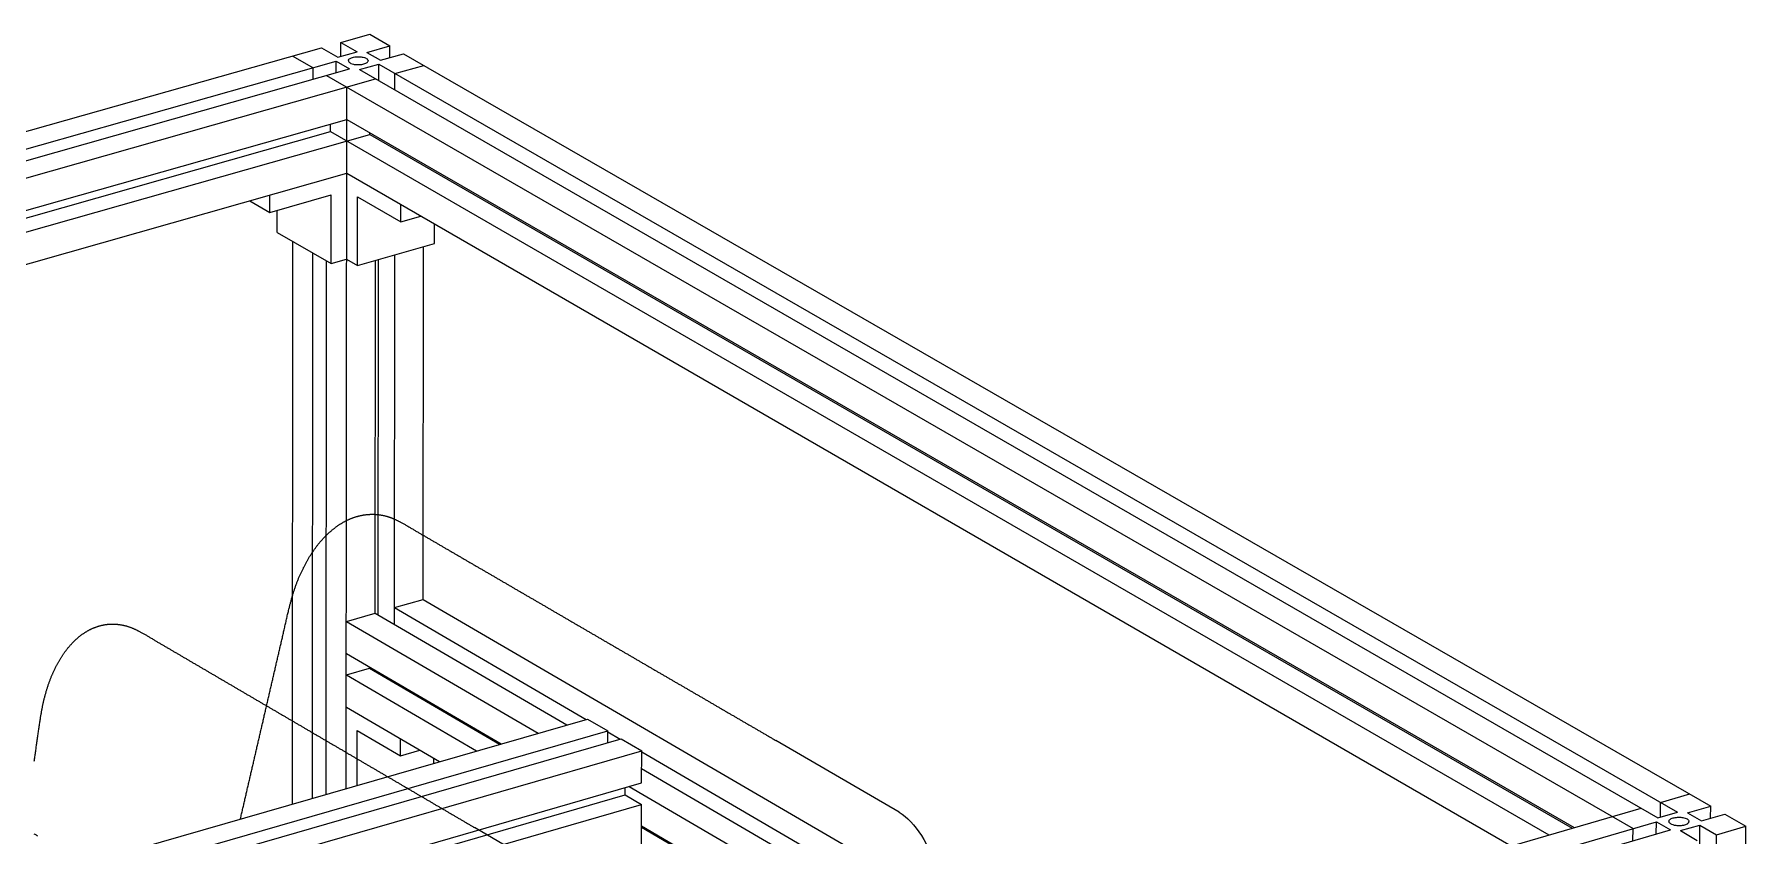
# Model space of a CAD drawing. Header units: millimetres. Extents: x -320 to 323, y -425 to 415.
# Drawn here: x -38.3 to 322.8, y 246.1 to 415.3 of the extents above; entities that cross this region are included whole.
import ezdxf

# ---------------------------------------------------------------- set-up
doc = ezdxf.new("R2010")
doc.units = ezdxf.units.MM
doc.layers.add('SKETCH', color=5, linetype='Continuous')
doc.layers.add('VISIBLE', color=7, linetype='Continuous')

msp = doc.modelspace()

# ---------------------------------------------------------------- linework, layer by layer
at = {"layer": 'SKETCH'}
for p, q in [((144.18, 251.09), (118.13, 266.25)), ((80.52, 232.68), (54.53, 247.9))]:
    msp.add_line(p, q, dxfattribs=at)
at = {"layer": 'SKETCH', "flags": 128}
for points in [[(5.18, 249.69), (5.2, 249.78), (5.25, 250.02), (5.31, 250.26), (5.36, 250.5), (5.42, 250.74), (5.47, 250.97), (5.53, 251.21), (5.58, 251.45), (5.64, 251.69), (5.69, 251.93), (5.75, 252.17), (5.8, 252.4), (5.86, 252.64), (5.91, 252.88), (5.97, 253.12), (6.02, 253.36), (6.08, 253.6), (6.13, 253.83), (6.19, 254.07), (6.25, 254.31), (6.3, 254.55), (6.36, 254.79), (6.41, 255.03), (6.47, 255.26), (6.52, 255.5), (6.58, 255.74), (6.63, 255.98), (6.69, 256.22), (6.74, 256.46), (6.8, 256.69), (6.85, 256.93), (6.91, 257.17), (6.96, 257.41), (7.02, 257.65), (7.07, 257.89), (7.13, 258.12), (7.18, 258.36), (7.24, 258.6), (7.29, 258.84), (7.35, 259.08), (7.4, 259.32), (7.46, 259.56), (7.51, 259.79), (7.57, 260.03), (7.62, 260.27), (7.68, 260.51), (7.73, 260.75), (7.79, 260.99), (7.84, 261.22), (7.9, 261.46), (7.95, 261.7), (8.01, 261.94), (8.06, 262.18), (8.12, 262.42), (8.17, 262.65), (8.23, 262.89), (8.28, 263.13), (8.34, 263.37), (8.39, 263.61), (8.45, 263.85), (8.5, 264.09), (8.56, 264.32), (8.61, 264.56), (8.67, 264.8), (8.72, 265.04), (8.78, 265.28), (8.83, 265.52), (8.89, 265.75), (8.95, 265.99), (9, 266.23), (9.06, 266.47), (9.11, 266.71), (9.17, 266.95), (9.22, 267.18), (9.28, 267.42), (9.33, 267.66), (9.39, 267.9), (9.44, 268.14), (9.5, 268.38), (9.55, 268.62), (9.61, 268.85), (9.66, 269.09), (9.72, 269.33), (9.77, 269.57), (9.83, 269.81), (9.88, 270.05), (9.94, 270.28), (9.99, 270.52), (10.05, 270.76), (10.1, 271), (10.16, 271.24), (10.21, 271.48), (10.27, 271.71), (10.32, 271.95), (10.38, 272.19), (10.43, 272.43), (10.49, 272.67), (10.54, 272.91), (10.6, 273.15), (10.65, 273.38), (10.71, 273.62), (10.76, 273.86), (10.82, 274.1), (10.87, 274.34), (10.93, 274.58), (10.98, 274.82), (11.04, 275.05), (11.09, 275.29), (11.15, 275.53), (11.21, 275.77), (11.26, 276.01), (11.32, 276.25), (11.37, 276.48), (11.43, 276.72), (11.48, 276.96), (11.54, 277.2), (11.59, 277.44), (11.65, 277.68), (11.7, 277.92), (11.76, 278.15), (11.81, 278.39), (11.87, 278.63), (11.92, 278.87), (11.98, 279.11), (12.03, 279.35), (12.09, 279.59), (12.14, 279.82), (12.2, 280.06), (12.25, 280.3), (12.31, 280.54), (12.36, 280.78), (12.42, 281.02), (12.47, 281.25), (12.53, 281.49), (12.58, 281.73), (12.64, 281.97), (12.69, 282.21), (12.75, 282.45), (12.8, 282.69), (12.86, 282.92), (12.91, 283.16), (12.97, 283.4), (13.02, 283.64), (13.08, 283.88), (13.14, 284.12), (13.19, 284.36), (13.25, 284.59), (13.3, 284.83), (13.36, 285.07), (13.41, 285.31), (13.47, 285.55), (13.52, 285.79), (13.58, 286.03), (13.63, 286.26), (13.69, 286.5), (13.74, 286.74), (13.8, 286.98), (13.85, 287.22), (13.91, 287.46), (13.96, 287.7), (14.02, 287.93), (14.07, 288.17), (14.13, 288.41), (14.18, 288.65), (14.24, 288.89), (14.29, 289.14), (14.35, 289.38), (14.4, 289.62), (14.46, 289.87), (14.51, 290.12), (14.57, 290.36), (14.62, 290.61), (14.68, 290.86), (14.73, 291.1), (14.79, 291.35), (14.85, 291.59), (14.9, 291.83), (14.96, 292.08), (15.01, 292.32), (15.07, 292.55), (15.12, 292.79), (15.18, 293.02), (15.23, 293.25), (15.29, 293.48), (15.34, 293.7), (15.4, 293.92), (15.45, 294.14), (15.5, 294.32), (15.54, 294.49), (15.59, 294.67), (15.63, 294.84), (15.68, 295.01), (15.72, 295.18), (15.76, 295.34), (15.81, 295.51), (15.85, 295.67), (15.89, 295.83), (15.94, 295.99), (15.98, 296.15), (16.02, 296.31), (16.07, 296.47), (16.11, 296.63), (16.16, 296.79), (16.21, 296.94), (16.25, 297.1), (16.3, 297.25), (16.35, 297.41), (16.4, 297.56), (16.45, 297.72), (16.5, 297.88), (16.55, 298.03), (16.6, 298.19), (16.66, 298.34), (16.71, 298.5), (16.76, 298.65), (16.82, 298.81), (16.88, 298.96), (16.93, 299.12), (16.99, 299.27), (17.05, 299.42), (17.1, 299.58), (17.16, 299.73), (17.22, 299.88), (17.28, 300.03), (17.34, 300.18), (17.4, 300.33), (17.46, 300.48), (17.53, 300.62), (17.59, 300.77), (17.65, 300.92), (17.71, 301.07), (17.78, 301.21), (17.84, 301.36), (17.91, 301.5), (17.97, 301.64), (18.04, 301.79), (18.11, 301.93), (18.17, 302.07), (18.24, 302.21), (18.31, 302.35), (18.38, 302.49), (18.45, 302.63), (18.51, 302.77), (18.59, 302.91), (18.66, 303.05), (18.73, 303.18), (18.8, 303.32), (18.87, 303.46), (18.94, 303.59), (19.02, 303.72), (19.09, 303.86), (19.16, 303.99), (19.24, 304.12), (19.31, 304.25), (19.39, 304.39), (19.46, 304.51), (19.54, 304.64), (19.62, 304.77), (19.69, 304.9), (19.77, 305.03), (19.85, 305.15), (19.93, 305.28), (20.01, 305.4), (20.09, 305.53), (20.17, 305.65), (20.25, 305.77), (20.33, 305.89), (20.41, 306.01), (20.49, 306.13), (20.57, 306.25), (20.66, 306.37), (20.74, 306.49), (20.82, 306.61), (20.91, 306.72), (20.99, 306.84), (21.08, 306.96), (21.16, 307.07), (21.25, 307.18), (21.33, 307.29), (21.42, 307.41), (21.5, 307.52), (21.59, 307.63), (21.68, 307.73), (21.77, 307.84), (21.85, 307.95), (21.94, 308.06), (22.03, 308.16), (22.12, 308.27), (22.21, 308.37), (22.3, 308.47), (22.39, 308.57), (22.48, 308.68), (22.57, 308.78), (22.66, 308.88), (22.76, 308.97), (22.85, 309.07), (22.94, 309.17), (23.03, 309.27), (23.13, 309.36), (23.22, 309.46), (23.31, 309.55), (23.41, 309.64), (23.5, 309.73), (23.6, 309.82), (23.69, 309.91), (23.79, 310), (23.88, 310.09), (23.98, 310.18), (24.08, 310.26), (24.17, 310.35), (24.27, 310.43), (24.37, 310.51), (24.46, 310.6), (24.56, 310.68), (24.66, 310.76), (24.76, 310.84), (24.86, 310.92), (24.96, 311), (25.06, 311.07), (25.16, 311.15), (25.26, 311.22), (25.36, 311.3), (25.46, 311.37), (25.56, 311.44), (25.66, 311.51), (25.76, 311.58), (25.86, 311.65), (25.96, 311.72), (26.06, 311.79), (26.17, 311.85), (26.27, 311.92), (26.37, 311.98), (26.47, 312.04), (26.57, 312.11), (26.68, 312.17), (26.78, 312.23), (26.88, 312.29), (26.99, 312.35), (27.09, 312.4), (27.2, 312.46), (27.3, 312.51), (27.41, 312.57), (27.51, 312.62), (27.62, 312.67), (27.72, 312.73), (27.83, 312.78), (27.93, 312.82), (28.04, 312.87), (28.14, 312.92), (28.25, 312.97), (28.36, 313.01), (28.46, 313.06), (28.57, 313.1), (28.67, 313.14), (28.78, 313.18), (28.89, 313.22), (28.99, 313.26), (29.1, 313.3), (29.21, 313.33), (29.31, 313.37), (29.42, 313.4), (29.53, 313.44), (29.64, 313.47), (29.74, 313.5), (29.85, 313.53), (29.96, 313.56), (30.07, 313.59), (30.18, 313.62), (30.29, 313.65), (30.39, 313.67), (30.5, 313.7), (30.61, 313.72), (30.72, 313.74), (30.83, 313.76), (30.94, 313.78), (31.05, 313.8), (31.15, 313.82), (31.26, 313.84), (31.37, 313.85), (31.48, 313.87), (31.59, 313.88), (31.7, 313.89), (31.81, 313.91), (31.92, 313.92), (32.02, 313.93), (32.13, 313.93), (32.24, 313.94), (32.35, 313.95), (32.46, 313.95), (32.57, 313.96), (32.68, 313.96), (32.79, 313.96), (32.9, 313.97), (33.01, 313.97), (33.12, 313.96), (33.23, 313.96), (33.33, 313.96), (33.44, 313.96), (33.55, 313.95), (33.66, 313.94), (33.77, 313.94), (33.88, 313.93), (33.99, 313.92), (34.1, 313.91), (34.2, 313.9), (34.31, 313.89), (34.42, 313.87), (34.53, 313.86), (34.64, 313.84), (34.75, 313.83), (34.86, 313.81), (34.96, 313.79), (35.07, 313.77), (35.18, 313.75), (35.29, 313.73), (35.4, 313.7), (35.5, 313.68), (35.61, 313.65), (35.72, 313.63), (35.83, 313.6), (35.94, 313.57), (36.04, 313.54), (36.15, 313.51), (36.26, 313.48), (36.36, 313.45), (36.47, 313.42), (36.58, 313.38), (36.68, 313.35), (36.79, 313.31), (36.89, 313.27), (36.99, 313.23), (37.1, 313.19), (37.2, 313.15), (37.3, 313.11), (37.4, 313.07), (37.5, 313.02), (37.61, 312.98), (37.71, 312.93), (37.81, 312.88), (37.91, 312.84), (38.01, 312.79), (38.12, 312.74), (38.22, 312.69), (38.32, 312.63), (38.43, 312.58), (38.54, 312.53), (38.64, 312.47), (38.75, 312.42), (38.86, 312.36), (38.97, 312.3), (39.08, 312.25), (39.22, 312.18), (39.36, 312.1), (39.5, 312.02), (39.65, 311.95), (39.79, 311.86), (39.94, 311.78), (40.08, 311.7), (40.23, 311.61), (40.38, 311.52), (40.53, 311.44), (40.68, 311.35), (40.83, 311.26), (40.99, 311.16), (41.14, 311.07), (41.29, 310.98), (41.45, 310.89), (41.6, 310.8), (41.75, 310.7), (41.9, 310.61), (42.06, 310.52), (42.21, 310.43), (42.36, 310.34), (42.51, 310.25), (42.66, 310.17), (42.81, 310.08), (42.96, 309.99), (43.11, 309.91), (43.26, 309.82), (43.4, 309.73), (43.55, 309.65), (43.7, 309.56), (43.85, 309.47), (44, 309.39), (44.15, 309.3), (44.3, 309.21), (44.45, 309.13), (44.6, 309.04), (44.75, 308.95), (44.9, 308.87), (45.04, 308.78), (45.19, 308.69), (45.34, 308.61), (45.49, 308.52), (45.64, 308.43), (45.79, 308.34), (45.94, 308.26), (46.09, 308.17), (46.24, 308.08), (46.39, 308), (46.54, 307.91), (46.68, 307.82), (46.83, 307.74), (46.98, 307.65), (47.13, 307.56), (47.28, 307.48), (47.43, 307.39), (47.58, 307.3), (47.73, 307.22), (47.88, 307.13), (48.03, 307.04), (48.18, 306.96), (48.32, 306.87), (48.47, 306.78), (48.62, 306.7), (48.77, 306.61), (48.92, 306.52), (49.07, 306.44), (49.22, 306.35), (49.37, 306.26), (49.52, 306.18), (49.67, 306.09), (49.82, 306), (49.97, 305.92), (50.11, 305.83), (50.26, 305.74), (50.41, 305.65), (50.56, 305.57), (50.71, 305.48), (50.86, 305.39), (51.01, 305.31), (51.16, 305.22), (51.31, 305.13), (51.46, 305.05), (51.61, 304.96), (51.76, 304.87), (51.9, 304.79), (52.05, 304.7), (52.2, 304.61), (52.35, 304.53), (52.5, 304.44), (52.65, 304.35), (52.8, 304.27), (52.95, 304.18), (53.1, 304.09), (53.25, 304.01), (53.4, 303.92), (53.55, 303.83), (53.7, 303.74), (53.84, 303.66), (53.99, 303.57), (54.14, 303.48), (54.29, 303.4), (54.44, 303.31), (54.59, 303.22), (54.74, 303.14), (54.89, 303.05), (55.04, 302.96), (55.19, 302.88), (55.34, 302.79), (55.49, 302.7), (55.64, 302.62), (55.78, 302.53), (55.93, 302.44), (56.08, 302.36), (56.23, 302.27), (56.38, 302.18), (56.53, 302.09), (56.68, 302.01), (56.83, 301.92), (56.98, 301.83), (57.13, 301.75), (57.28, 301.66), (57.43, 301.57), (57.58, 301.49), (57.73, 301.4), (57.87, 301.31), (58.02, 301.23), (58.17, 301.14), (58.32, 301.05), (58.47, 300.97), (58.62, 300.88), (58.77, 300.79), (58.92, 300.7), (59.07, 300.62), (59.22, 300.53), (59.37, 300.44), (59.52, 300.36), (59.67, 300.27), (59.82, 300.18), (59.97, 300.1), (60.11, 300.01), (60.26, 299.92), (60.41, 299.84), (60.56, 299.75), (60.71, 299.66), (60.86, 299.57), (61.01, 299.49), (61.16, 299.4), (61.31, 299.31), (61.46, 299.23), (61.61, 299.14), (61.76, 299.05), (61.91, 298.97), (62.06, 298.88), (62.21, 298.79), (62.36, 298.71), (62.51, 298.62), (62.65, 298.53), (62.8, 298.44), (62.95, 298.36), (63.1, 298.27), (63.25, 298.18), (63.4, 298.1), (63.55, 298.01), (63.7, 297.92), (63.85, 297.84), (64, 297.75), (64.15, 297.66), (64.3, 297.58), (64.45, 297.49), (64.6, 297.4), (64.75, 297.31), (64.9, 297.23), (65.05, 297.14), (65.19, 297.05), (65.34, 296.97), (65.49, 296.88), (65.64, 296.79), (65.79, 296.71), (65.94, 296.62), (66.09, 296.53), (66.24, 296.44), (66.39, 296.36), (66.54, 296.27), (66.69, 296.18), (66.84, 296.1), (66.99, 296.01), (67.14, 295.92), (67.29, 295.84), (67.44, 295.75), (67.59, 295.66), (67.74, 295.57), (67.89, 295.49), (68.04, 295.4), (68.18, 295.31), (68.33, 295.23), (68.48, 295.14), (68.63, 295.05), (68.78, 294.97), (68.93, 294.88), (69.08, 294.79), (69.23, 294.7), (69.38, 294.62), (69.53, 294.53), (69.68, 294.44), (69.83, 294.36), (69.98, 294.27), (70.13, 294.18), (70.28, 294.1), (70.43, 294.01), (70.58, 293.92), (70.73, 293.83), (70.88, 293.75), (71.03, 293.66), (71.18, 293.57), (71.33, 293.49), (71.47, 293.4), (71.62, 293.31), (71.77, 293.23), (71.92, 293.14), (72.07, 293.05), (72.22, 292.96), (72.37, 292.88), (72.52, 292.79), (72.67, 292.7), (72.82, 292.62), (72.97, 292.53), (73.12, 292.44), (73.27, 292.35), (73.42, 292.27), (73.57, 292.18), (73.72, 292.09), (73.87, 292.01), (74.02, 291.92), (74.17, 291.83), (74.32, 291.75), (74.47, 291.66), (74.62, 291.57), (74.77, 291.48), (74.92, 291.4), (75.07, 291.31), (75.21, 291.22), (75.36, 291.14), (75.51, 291.05), (75.66, 290.96), (75.81, 290.87), (75.96, 290.79), (76.11, 290.7), (76.26, 290.61), (76.41, 290.53), (76.56, 290.44), (76.71, 290.35), (76.86, 290.26), (77.01, 290.18), (77.16, 290.09), (77.31, 290), (77.46, 289.92), (77.61, 289.83), (77.76, 289.74), (77.91, 289.66), (78.06, 289.57), (78.21, 289.48), (78.36, 289.39), (78.51, 289.31), (78.66, 289.22), (78.81, 289.13), (78.96, 289.05), (79.11, 288.96), (79.26, 288.87), (79.41, 288.78), (79.56, 288.7), (79.71, 288.61), (79.86, 288.52), (80.01, 288.44), (80.16, 288.35), (80.3, 288.26), (80.45, 288.17), (80.6, 288.09), (80.75, 288), (80.9, 287.91), (81.05, 287.83), (81.2, 287.74), (81.35, 287.65), (81.5, 287.56), (81.65, 287.48), (81.8, 287.39), (81.95, 287.3), (82.1, 287.22), (82.25, 287.13), (82.4, 287.04), (82.55, 286.95), (82.7, 286.87), (82.85, 286.78), (83, 286.69), (83.15, 286.61), (83.3, 286.52), (83.45, 286.43), (83.6, 286.34), (83.75, 286.26), (83.9, 286.17), (84.05, 286.08), (84.2, 286), (84.35, 285.91), (84.5, 285.82), (84.65, 285.73), (84.8, 285.65), (84.95, 285.56), (85.1, 285.47), (85.25, 285.38), (85.4, 285.3), (85.55, 285.21), (85.7, 285.12), (85.85, 285.04), (86, 284.95), (86.15, 284.86), (86.3, 284.77), (86.45, 284.69), (86.6, 284.6), (86.75, 284.51), (86.9, 284.43), (87.05, 284.34), (87.2, 284.25), (87.35, 284.16), (87.5, 284.08), (87.65, 283.99), (87.8, 283.9), (87.95, 283.82), (88.1, 283.73), (88.25, 283.64), (88.4, 283.55), (88.55, 283.47), (88.7, 283.38), (88.85, 283.29), (89, 283.2), (89.15, 283.12), (89.29, 283.03), (89.44, 282.94), (89.59, 282.86), (89.74, 282.77), (89.89, 282.68), (90.04, 282.59), (90.19, 282.51), (90.34, 282.42), (90.49, 282.33), (90.64, 282.24), (90.79, 282.16), (90.94, 282.07), (91.09, 281.98), (91.24, 281.9), (91.39, 281.81), (91.54, 281.72), (91.69, 281.63), (91.84, 281.55), (91.99, 281.46), (92.14, 281.37), (92.29, 281.28), (92.44, 281.2), (92.59, 281.11), (92.74, 281.02), (92.89, 280.94), (93.04, 280.85), (93.19, 280.76), (93.34, 280.67), (93.49, 280.59), (93.64, 280.5), (93.79, 280.41), (93.94, 280.32), (94.09, 280.24), (94.24, 280.15), (94.39, 280.06), (94.54, 279.98), (94.69, 279.89), (94.84, 279.8), (94.99, 279.71), (95.14, 279.63), (95.29, 279.54), (95.44, 279.45), (95.59, 279.36), (95.74, 279.28), (95.89, 279.19), (96.04, 279.1), (96.19, 279.02), (96.34, 278.93), (96.49, 278.84), (96.64, 278.75), (96.79, 278.67), (96.94, 278.58), (97.09, 278.49), (97.24, 278.4), (97.39, 278.32), (97.55, 278.23), (97.7, 278.14), (97.85, 278.05), (98, 277.97), (98.15, 277.88), (98.3, 277.79), (98.45, 277.71), (98.6, 277.62), (98.75, 277.53), (98.9, 277.44), (99.05, 277.36), (99.2, 277.27), (99.35, 277.18), (99.5, 277.09), (99.65, 277.01), (99.8, 276.92), (99.95, 276.83), (100.1, 276.74), (100.25, 276.66), (100.4, 276.57), (100.55, 276.48), (100.7, 276.4), (100.85, 276.31), (101, 276.22), (101.15, 276.13), (101.3, 276.05), (101.45, 275.96), (101.6, 275.87), (101.75, 275.78), (101.9, 275.7), (102.05, 275.61), (102.2, 275.52), (102.35, 275.43), (102.5, 275.35), (102.65, 275.26), (102.8, 275.17), (102.95, 275.08), (103.1, 275), (103.25, 274.91), (103.4, 274.82), (103.55, 274.73), (103.7, 274.65), (103.85, 274.56), (104, 274.47), (104.15, 274.39), (104.3, 274.3), (104.45, 274.21), (104.6, 274.12), (104.75, 274.04), (104.9, 273.95), (105.05, 273.86), (105.2, 273.77), (105.35, 273.69), (105.5, 273.6), (105.65, 273.51), (105.8, 273.42), (105.95, 273.34), (106.1, 273.25), (106.25, 273.16), (106.4, 273.07), (106.56, 272.99), (106.71, 272.9), (106.86, 272.81), (107.01, 272.72), (107.16, 272.64), (107.31, 272.55), (107.46, 272.46), (107.61, 272.37), (107.76, 272.29), (107.91, 272.2), (108.06, 272.11), (108.21, 272.02), (108.36, 271.94), (108.51, 271.85), (108.66, 271.76), (108.81, 271.67), (108.96, 271.59), (109.11, 271.5), (109.26, 271.41), (109.41, 271.33), (109.56, 271.24), (109.71, 271.15), (109.86, 271.06), (110.01, 270.98), (110.16, 270.89), (110.31, 270.8), (110.46, 270.71), (110.61, 270.63), (110.76, 270.54), (110.91, 270.45), (111.06, 270.36), (111.21, 270.28), (111.36, 270.19), (111.52, 270.1), (111.67, 270.01), (111.82, 269.93), (111.97, 269.84), (112.12, 269.75), (112.27, 269.66), (112.42, 269.58), (112.57, 269.49), (112.72, 269.4), (112.87, 269.31), (113.02, 269.23), (113.17, 269.14), (113.32, 269.05), (113.47, 268.96), (113.62, 268.88), (113.77, 268.79), (113.92, 268.7), (114.07, 268.61), (114.22, 268.53), (114.37, 268.44), (114.52, 268.35), (114.67, 268.26), (114.82, 268.18), (114.97, 268.09), (115.12, 268), (115.27, 267.91), (115.43, 267.83), (115.58, 267.74), (115.73, 267.65), (115.88, 267.56), (116.03, 267.48), (116.18, 267.39), (116.33, 267.3), (116.48, 267.21), (116.63, 267.12), (116.78, 267.04), (116.93, 266.95), (117.08, 266.86), (117.23, 266.77), (117.38, 266.69), (117.53, 266.6), (117.68, 266.51), (117.83, 266.42), (117.98, 266.34), (118.13, 266.25)], [(-38.34, 261.88), (-38.31, 262.11), (-38.27, 262.35), (-38.24, 262.58), (-38.2, 262.82), (-38.17, 263.05), (-38.14, 263.29), (-38.1, 263.52), (-38.07, 263.76), (-38.03, 263.99), (-38, 264.23), (-37.96, 264.46), (-37.93, 264.7), (-37.9, 264.93), (-37.86, 265.17), (-37.83, 265.4), (-37.79, 265.64), (-37.76, 265.87), (-37.73, 266.11), (-37.69, 266.35), (-37.66, 266.59), (-37.62, 266.84), (-37.59, 267.08), (-37.56, 267.32), (-37.52, 267.56), (-37.49, 267.81), (-37.46, 268.05), (-37.42, 268.29), (-37.39, 268.53), (-37.35, 268.77), (-37.32, 269.01), (-37.29, 269.24), (-37.25, 269.48), (-37.22, 269.71), (-37.18, 269.94), (-37.15, 270.16), (-37.11, 270.39), (-37.08, 270.61), (-37.04, 270.82), (-37.01, 271.04), (-36.98, 271.22), (-36.95, 271.39), (-36.92, 271.56), (-36.89, 271.74), (-36.86, 271.9), (-36.83, 272.07), (-36.8, 272.24), (-36.77, 272.4), (-36.74, 272.57), (-36.71, 272.73), (-36.68, 272.89), (-36.65, 273.05), (-36.62, 273.21), (-36.59, 273.37), (-36.56, 273.52), (-36.53, 273.68), (-36.5, 273.84), (-36.46, 273.99), (-36.43, 274.15), (-36.4, 274.3), (-36.36, 274.46), (-36.32, 274.62), (-36.29, 274.77), (-36.25, 274.93), (-36.21, 275.08), (-36.17, 275.24), (-36.13, 275.39), (-36.09, 275.55), (-36.05, 275.7), (-36.01, 275.86), (-35.97, 276.01), (-35.92, 276.16), (-35.88, 276.32), (-35.84, 276.47), (-35.79, 276.62), (-35.75, 276.77), (-35.7, 276.92), (-35.65, 277.07), (-35.61, 277.22), (-35.56, 277.37), (-35.51, 277.52), (-35.46, 277.66), (-35.41, 277.81), (-35.36, 277.96), (-35.31, 278.1), (-35.26, 278.25), (-35.21, 278.39), (-35.16, 278.53), (-35.11, 278.68), (-35.06, 278.82), (-35, 278.96), (-34.95, 279.1), (-34.9, 279.24), (-34.84, 279.38), (-34.78, 279.52), (-34.73, 279.66), (-34.67, 279.8), (-34.61, 279.93), (-34.56, 280.07), (-34.5, 280.21), (-34.44, 280.34), (-34.38, 280.48), (-34.32, 280.61), (-34.26, 280.74), (-34.2, 280.88), (-34.14, 281.01), (-34.08, 281.14), (-34.02, 281.27), (-33.95, 281.4), (-33.89, 281.53), (-33.83, 281.65), (-33.76, 281.78), (-33.7, 281.91), (-33.63, 282.03), (-33.57, 282.16), (-33.5, 282.28), (-33.43, 282.41), (-33.37, 282.53), (-33.3, 282.65), (-33.23, 282.77), (-33.16, 282.89), (-33.09, 283.01), (-33.02, 283.13), (-32.95, 283.25), (-32.88, 283.37), (-32.81, 283.49), (-32.74, 283.6), (-32.67, 283.72), (-32.6, 283.83), (-32.53, 283.95), (-32.45, 284.06), (-32.38, 284.17), (-32.3, 284.28), (-32.23, 284.39), (-32.16, 284.5), (-32.08, 284.61), (-32.01, 284.72), (-31.93, 284.82), (-31.85, 284.93), (-31.78, 285.03), (-31.7, 285.14), (-31.62, 285.24), (-31.54, 285.34), (-31.46, 285.45), (-31.38, 285.55), (-31.3, 285.65), (-31.22, 285.75), (-31.14, 285.85), (-31.06, 285.94), (-30.98, 286.04), (-30.9, 286.14), (-30.82, 286.23), (-30.74, 286.32), (-30.65, 286.42), (-30.57, 286.51), (-30.49, 286.6), (-30.4, 286.69), (-30.32, 286.78), (-30.23, 286.87), (-30.15, 286.96), (-30.07, 287.04), (-29.98, 287.13), (-29.89, 287.21), (-29.81, 287.3), (-29.72, 287.38), (-29.63, 287.46), (-29.55, 287.54), (-29.46, 287.62), (-29.37, 287.7), (-29.28, 287.78), (-29.19, 287.86), (-29.1, 287.93), (-29.01, 288.01), (-28.92, 288.08), (-28.83, 288.16), (-28.74, 288.23), (-28.65, 288.3), (-28.56, 288.37), (-28.47, 288.44), (-28.38, 288.51), (-28.29, 288.58), (-28.2, 288.64), (-28.1, 288.71), (-28.01, 288.78), (-27.92, 288.84), (-27.82, 288.9), (-27.73, 288.96), (-27.64, 289.02), (-27.54, 289.08), (-27.45, 289.14), (-27.35, 289.2), (-27.26, 289.26), (-27.16, 289.31), (-27.07, 289.37), (-26.97, 289.42), (-26.88, 289.47), (-26.78, 289.53), (-26.68, 289.58), (-26.59, 289.63), (-26.49, 289.68), (-26.39, 289.72), (-26.29, 289.77), (-26.2, 289.82), (-26.1, 289.86), (-26, 289.91), (-25.9, 289.95), (-25.8, 289.99), (-25.7, 290.03), (-25.61, 290.07), (-25.51, 290.11), (-25.41, 290.15), (-25.31, 290.18), (-25.21, 290.22), (-25.11, 290.25), (-25.01, 290.28), (-24.91, 290.32), (-24.81, 290.35), (-24.71, 290.38), (-24.61, 290.41), (-24.5, 290.44), (-24.4, 290.46), (-24.3, 290.49), (-24.2, 290.51), (-24.1, 290.54), (-24, 290.56), (-23.89, 290.58), (-23.79, 290.6), (-23.69, 290.62), (-23.59, 290.64), (-23.49, 290.66), (-23.38, 290.68), (-23.28, 290.69), (-23.18, 290.71), (-23.08, 290.72), (-22.97, 290.73), (-22.87, 290.75), (-22.77, 290.76), (-22.66, 290.76), (-22.56, 290.77), (-22.45, 290.78), (-22.35, 290.79), (-22.25, 290.79), (-22.14, 290.8), (-22.04, 290.8), (-21.93, 290.8), (-21.83, 290.8), (-21.73, 290.8), (-21.62, 290.8), (-21.52, 290.8), (-21.41, 290.79), (-21.31, 290.79), (-21.2, 290.79), (-21.1, 290.78), (-21, 290.77), (-20.89, 290.76), (-20.79, 290.75), (-20.68, 290.74), (-20.58, 290.73), (-20.47, 290.72), (-20.37, 290.7), (-20.26, 290.69), (-20.16, 290.67), (-20.05, 290.66), (-19.95, 290.64), (-19.84, 290.62), (-19.74, 290.6), (-19.63, 290.58), (-19.53, 290.55), (-19.42, 290.53), (-19.32, 290.51), (-19.21, 290.48), (-19.11, 290.45), (-19, 290.43), (-18.9, 290.4), (-18.79, 290.37), (-18.69, 290.34), (-18.59, 290.31), (-18.48, 290.27), (-18.38, 290.24), (-18.27, 290.21), (-18.17, 290.17), (-18.07, 290.13), (-17.96, 290.1), (-17.86, 290.06), (-17.76, 290.02), (-17.66, 289.97), (-17.56, 289.93), (-17.46, 289.89), (-17.36, 289.84), (-17.26, 289.8), (-17.16, 289.75), (-17.06, 289.7), (-16.95, 289.66), (-16.85, 289.61), (-16.75, 289.56), (-16.65, 289.51), (-16.54, 289.45), (-16.44, 289.4), (-16.33, 289.35), (-16.23, 289.29), (-16.12, 289.24), (-16.01, 289.18), (-15.9, 289.12), (-15.79, 289.06), (-15.66, 288.99), (-15.52, 288.92), (-15.38, 288.84), (-15.24, 288.77), (-15.1, 288.69), (-14.96, 288.6), (-14.81, 288.52), (-14.67, 288.44), (-14.52, 288.35), (-14.37, 288.26), (-14.23, 288.17), (-14.08, 288.09), (-13.93, 288), (-13.78, 287.91), (-13.63, 287.82), (-13.48, 287.73), (-13.33, 287.63), (-13.18, 287.54), (-13.03, 287.45), (-12.88, 287.36), (-12.73, 287.28), (-12.58, 287.19), (-12.44, 287.1), (-12.29, 287.01), (-12.15, 286.93), (-12, 286.84), (-11.85, 286.76), (-11.71, 286.67), (-11.56, 286.59), (-11.42, 286.5), (-11.27, 286.42), (-11.12, 286.33), (-10.98, 286.25), (-10.83, 286.16), (-10.69, 286.07), (-10.54, 285.99), (-10.39, 285.9), (-10.25, 285.82), (-10.1, 285.73), (-9.96, 285.65), (-9.81, 285.56), (-9.66, 285.48), (-9.52, 285.39), (-9.37, 285.31), (-9.23, 285.22), (-9.08, 285.13), (-8.93, 285.05), (-8.79, 284.96), (-8.64, 284.88), (-8.5, 284.79), (-8.35, 284.71), (-8.2, 284.62), (-8.06, 284.54), (-7.91, 284.45), (-7.77, 284.37), (-7.62, 284.28), (-7.48, 284.19), (-7.33, 284.11), (-7.18, 284.02), (-7.04, 283.94), (-6.89, 283.85), (-6.75, 283.77), (-6.6, 283.68), (-6.45, 283.6), (-6.31, 283.51), (-6.16, 283.43), (-6.01, 283.34), (-5.87, 283.25), (-5.72, 283.17), (-5.58, 283.08), (-5.43, 283), (-5.28, 282.91), (-5.14, 282.83), (-4.99, 282.74), (-4.85, 282.66), (-4.7, 282.57), (-4.55, 282.48), (-4.41, 282.4), (-4.26, 282.31), (-4.12, 282.23), (-3.97, 282.14), (-3.82, 282.06), (-3.68, 281.97), (-3.53, 281.89), (-3.39, 281.8), (-3.24, 281.72), (-3.09, 281.63), (-2.95, 281.54), (-2.8, 281.46), (-2.66, 281.37), (-2.51, 281.29), (-2.36, 281.2), (-2.22, 281.12), (-2.07, 281.03), (-1.93, 280.95), (-1.78, 280.86), (-1.63, 280.77), (-1.49, 280.69), (-1.34, 280.6), (-1.19, 280.52), (-1.05, 280.43), (-0.9, 280.35), (-0.76, 280.26), (-0.61, 280.18), (-0.46, 280.09), (-0.32, 280), (-0.17, 279.92), (-0.03, 279.83), (0.12, 279.75), (0.27, 279.66), (0.41, 279.58), (0.56, 279.49), (0.7, 279.41), (0.85, 279.32), (1, 279.23), (1.14, 279.15), (1.29, 279.06), (1.44, 278.98), (1.58, 278.89), (1.73, 278.81), (1.87, 278.72), (2.02, 278.64), (2.17, 278.55), (2.31, 278.46), (2.46, 278.38), (2.6, 278.29), (2.75, 278.21), (2.9, 278.12), (3.04, 278.04), (3.19, 277.95), (3.34, 277.87), (3.48, 277.78), (3.63, 277.69), (3.77, 277.61), (3.92, 277.52), (4.07, 277.44), (4.21, 277.35), (4.36, 277.27), (4.51, 277.18), (4.65, 277.09), (4.8, 277.01), (4.94, 276.92), (5.09, 276.84), (5.24, 276.75), (5.38, 276.67), (5.53, 276.58), (5.68, 276.5), (5.82, 276.41), (5.97, 276.32), (6.11, 276.24), (6.26, 276.15), (6.41, 276.07), (6.55, 275.98), (6.7, 275.9), (6.85, 275.81), (6.99, 275.73), (7.14, 275.64), (7.28, 275.55), (7.43, 275.47), (7.58, 275.38), (7.72, 275.3), (7.87, 275.21), (8.02, 275.13), (8.16, 275.04), (8.31, 274.95), (8.45, 274.87), (8.6, 274.78), (8.75, 274.7), (8.89, 274.61), (9.04, 274.53), (9.19, 274.44), (9.33, 274.35), (9.48, 274.27), (9.62, 274.18), (9.77, 274.1), (9.92, 274.01), (10.06, 273.93), (10.21, 273.84), (10.36, 273.76), (10.5, 273.67), (10.65, 273.58), (10.8, 273.5), (10.94, 273.41), (11.09, 273.33), (11.23, 273.24), (11.38, 273.16), (11.53, 273.07), (11.67, 272.98), (11.82, 272.9), (11.97, 272.81), (12.11, 272.73), (12.26, 272.64), (12.41, 272.56), (12.55, 272.47), (12.7, 272.38), (12.84, 272.3), (12.99, 272.21), (13.14, 272.13), (13.28, 272.04), (13.43, 271.96), (13.58, 271.87), (13.72, 271.78), (13.87, 271.7), (14.02, 271.61), (14.16, 271.53), (14.31, 271.44), (14.45, 271.36), (14.6, 271.27), (14.75, 271.18), (14.89, 271.1), (15.04, 271.01), (15.19, 270.93), (15.33, 270.84), (15.48, 270.76), (15.63, 270.67), (15.77, 270.58), (15.92, 270.5), (16.07, 270.41), (16.21, 270.33), (16.36, 270.24), (16.5, 270.16), (16.65, 270.07), (16.8, 269.98), (16.94, 269.9), (17.09, 269.81), (17.24, 269.73), (17.38, 269.64), (17.53, 269.56), (17.68, 269.47), (17.82, 269.38), (17.97, 269.3), (18.12, 269.21), (18.26, 269.13), (18.41, 269.04), (18.56, 268.96), (18.7, 268.87), (18.85, 268.78), (18.99, 268.7), (19.14, 268.61), (19.29, 268.53), (19.43, 268.44), (19.58, 268.35), (19.73, 268.27), (19.87, 268.18), (20.02, 268.1), (20.17, 268.01), (20.31, 267.93), (20.46, 267.84), (20.61, 267.75), (20.75, 267.67), (20.9, 267.58), (21.05, 267.5), (21.19, 267.41), (21.34, 267.33), (21.49, 267.24), (21.63, 267.15), (21.78, 267.07), (21.92, 266.98), (22.07, 266.9), (22.22, 266.81), (22.36, 266.72), (22.51, 266.64), (22.66, 266.55), (22.8, 266.47), (22.95, 266.38), (23.1, 266.3), (23.24, 266.21), (23.39, 266.12), (23.54, 266.04), (23.68, 265.95), (23.83, 265.87), (23.98, 265.78), (24.12, 265.7), (24.27, 265.61), (24.42, 265.52), (24.56, 265.44), (24.71, 265.35), (24.86, 265.27), (25, 265.18), (25.15, 265.09), (25.3, 265.01), (25.44, 264.92), (25.59, 264.84), (25.74, 264.75), (25.88, 264.67), (26.03, 264.58), (26.18, 264.49), (26.32, 264.41), (26.47, 264.32), (26.62, 264.24), (26.76, 264.15), (26.91, 264.06), (27.06, 263.98), (27.2, 263.89), (27.35, 263.81), (27.5, 263.72), (27.64, 263.63), (27.79, 263.55), (27.94, 263.46), (28.08, 263.38), (28.23, 263.29), (28.38, 263.21), (28.52, 263.12), (28.67, 263.03), (28.82, 262.95), (28.96, 262.86), (29.11, 262.78), (29.26, 262.69), (29.4, 262.6), (29.55, 262.52), (29.7, 262.43), (29.84, 262.35), (29.99, 262.26), (30.14, 262.18), (30.28, 262.09), (30.43, 262), (30.58, 261.92), (30.72, 261.83), (30.87, 261.75), (31.02, 261.66), (31.16, 261.57), (31.31, 261.49), (31.46, 261.4), (31.6, 261.32), (31.75, 261.23), (31.9, 261.14), (32.04, 261.06), (32.19, 260.97), (32.34, 260.89), (32.48, 260.8), (32.63, 260.71), (32.78, 260.63), (32.92, 260.54), (33.07, 260.46), (33.22, 260.37), (33.36, 260.29), (33.51, 260.2), (33.66, 260.11), (33.8, 260.03), (33.95, 259.94), (34.1, 259.86), (34.24, 259.77), (34.39, 259.68), (34.54, 259.6), (34.69, 259.51), (34.83, 259.43), (34.98, 259.34), (35.13, 259.25), (35.27, 259.17), (35.42, 259.08), (35.57, 259), (35.71, 258.91), (35.86, 258.82), (36.01, 258.74), (36.15, 258.65), (36.3, 258.57), (36.45, 258.48), (36.59, 258.39), (36.74, 258.31), (36.89, 258.22), (37.03, 258.14), (37.18, 258.05), (37.33, 257.96), (37.47, 257.88), (37.62, 257.79), (37.77, 257.71), (37.92, 257.62), (38.06, 257.53), (38.21, 257.45), (38.36, 257.36), (38.5, 257.28), (38.65, 257.19), (38.8, 257.1), (38.94, 257.02), (39.09, 256.93), (39.24, 256.85), (39.38, 256.76), (39.53, 256.68), (39.68, 256.59), (39.82, 256.5), (39.97, 256.42), (40.12, 256.33), (40.27, 256.25), (40.41, 256.16), (40.56, 256.07), (40.71, 255.99), (40.85, 255.9), (41, 255.82), (41.15, 255.73), (41.29, 255.64), (41.44, 255.56), (41.59, 255.47), (41.73, 255.38), (41.88, 255.3), (42.03, 255.21), (42.17, 255.13), (42.32, 255.04), (42.47, 254.95), (42.62, 254.87), (42.76, 254.78), (42.91, 254.7), (43.06, 254.61), (43.2, 254.52), (43.35, 254.44), (43.5, 254.35), (43.64, 254.27), (43.79, 254.18), (43.94, 254.09), (44.09, 254.01), (44.23, 253.92), (44.38, 253.84), (44.53, 253.75), (44.67, 253.66), (44.82, 253.58), (44.97, 253.49), (45.11, 253.41), (45.26, 253.32), (45.41, 253.23), (45.56, 253.15), (45.7, 253.06), (45.85, 252.98), (46, 252.89), (46.14, 252.8), (46.29, 252.72), (46.44, 252.63), (46.58, 252.55), (46.73, 252.46), (46.88, 252.37), (47.03, 252.29), (47.17, 252.2), (47.32, 252.12), (47.47, 252.03), (47.61, 251.94), (47.76, 251.86), (47.91, 251.77), (48.05, 251.68), (48.2, 251.6), (48.35, 251.51), (48.5, 251.43), (48.64, 251.34), (48.79, 251.25), (48.94, 251.17), (49.08, 251.08), (49.23, 251), (49.38, 250.91), (49.52, 250.82), (49.67, 250.74), (49.82, 250.65), (49.97, 250.57), (50.11, 250.48), (50.26, 250.39), (50.41, 250.31), (50.55, 250.22), (50.7, 250.13), (50.85, 250.05), (51, 249.96), (51.14, 249.88), (51.29, 249.79), (51.44, 249.7), (51.58, 249.62), (51.73, 249.53), (51.88, 249.45), (52.03, 249.36), (52.17, 249.27), (52.32, 249.19), (52.47, 249.1), (52.61, 249.02), (52.76, 248.93), (52.91, 248.84), (53.06, 248.76), (53.2, 248.67), (53.35, 248.58), (53.5, 248.5), (53.64, 248.41), (53.79, 248.33), (53.94, 248.24), (54.09, 248.15), (54.23, 248.07), (54.38, 247.98), (54.53, 247.9)], [(144.18, 251.09), (144.8, 250.7), (145.42, 250.23), (146.03, 249.7), (146.63, 249.11), (147.22, 248.46), (147.79, 247.75), (148.34, 246.99), (148.88, 246.18), (149.38, 245.33), (149.87, 244.43), (150.32, 243.5), (150.74, 242.54), (151.13, 241.55), (151.48, 240.54), (151.79, 239.52), (152.07, 238.48), (152.3, 237.44), (152.49, 236.4), (152.64, 235.36), (152.75, 234.33), (152.81, 233.32), (152.83, 232.33)], [(-38.39, 246.58), (-38.24, 246.49), (-38.09, 246.4), (-37.94, 246.32), (-37.79, 246.23), (-37.64, 246.14)]]:
    msp.add_lwpolyline(points, dxfattribs=at)
at = {"layer": 'VISIBLE'}
for p, q in [((-310.05, 318.31), (22.31, 412.38)), ((22.31, 412.38), (22.31, 412.38)), ((22.31, 412.38), (25.73, 410.41)), ((26.36, 410.59), (26.37, 413.53)), ((26.37, 413.53), (32.45, 415.25)), ((26.37, 413.53), (29.79, 411.56)), ((31.86, 411.41), (36.73, 412.79)), ((32.45, 415.25), (32.45, 415.25)), ((32.45, 415.25), (36.73, 412.79)), ((36.73, 410.34), (36.73, 412.79)), ((-304.58, 316.15), (25.36, 409.57)), ((16.21, 410.65), (16.21, 410.65)), ((16.21, 410.65), (20.49, 408.19)), ((20.49, 405.74), (20.49, 408.19)), ((25.36, 407.12), (25.36, 409.57)), ((25.36, 409.57), (28.21, 407.93)), ((25.73, 410.41), (29.79, 411.56)), ((25.73, 410.41), (25.73, 410.41)), ((27.95, 409.7), (27.97, 409.78)), ((27.95, 409.7), (27.95, 409.7)), ((27.95, 409.7), (27.96, 409.61)), ((27.96, 409.61), (27.98, 409.54)), ((27.97, 409.78), (28.01, 409.87)), ((27.98, 409.54), (28.06, 409.4)), ((28.01, 409.87), (28.08, 409.96)), ((28.06, 409.4), (28.19, 409.28)), ((28.06, 409.4), (28.19, 409.28)), ((28.08, 409.96), (28.18, 410.05)), ((28.18, 410.05), (28.3, 410.14)), ((28.19, 409.28), (28.33, 409.19)), ((28.3, 410.14), (28.46, 410.22)), ((28.33, 409.19), (28.5, 409.1)), ((28.46, 410.22), (28.64, 410.29)), ((28.5, 409.1), (28.73, 409.01)), ((28.64, 410.29), (28.84, 410.36)), ((28.73, 409.01), (29.03, 408.93)), ((28.84, 410.36), (29.06, 410.41)), ((29.03, 408.93), (29.2, 408.9)), ((29.06, 410.41), (29.3, 410.46)), ((29.2, 408.9), (29.39, 408.87)), ((29.3, 410.46), (29.54, 410.49)), ((29.39, 408.87), (29.6, 408.85)), ((29.54, 410.49), (29.78, 410.51)), ((29.6, 408.85), (29.82, 408.83)), ((29.78, 410.51), (30.02, 410.51)), ((29.79, 411.56), (29.79, 411.56)), ((29.82, 408.83), (30.05, 408.83)), ((30.02, 410.51), (30.26, 410.51)), ((30.05, 408.83), (30.29, 408.83)), ((30.26, 410.51), (30.48, 410.49)), ((30.29, 407.78), (34.35, 408.93)), ((30.29, 408.83), (30.53, 408.85)), ((30.29, 408.83), (30.53, 408.85)), ((30.48, 410.49), (30.68, 410.47)), ((30.53, 408.85), (30.78, 408.88)), ((30.53, 408.85), (30.78, 408.88)), ((30.68, 410.47), (30.87, 410.44)), ((30.78, 408.88), (31.01, 408.92)), ((30.87, 410.44), (31.04, 410.41)), ((31.01, 408.92), (31.23, 408.98)), ((31.04, 410.41), (31.34, 410.33)), ((31.23, 408.98), (31.44, 409.05)), ((31.23, 408.98), (31.44, 409.05)), ((31.34, 410.33), (31.57, 410.24)), ((31.44, 409.05), (31.62, 409.12)), ((31.44, 409.05), (31.62, 409.12)), ((31.57, 410.24), (31.74, 410.15)), ((31.62, 409.12), (31.77, 409.2)), ((31.74, 410.15), (31.89, 410.06)), ((31.77, 409.2), (31.9, 409.29)), ((31.86, 411.41), (31.86, 411.41)), ((31.86, 411.41), (34.71, 409.77)), ((31.89, 410.06), (32.01, 409.94)), ((31.9, 409.29), (31.99, 409.38)), ((31.99, 409.38), (32.06, 409.47)), ((32.01, 409.94), (32.09, 409.8)), ((32.06, 409.47), (32.1, 409.56)), ((32.09, 409.8), (32.12, 409.72)), ((32.1, 409.56), (32.12, 409.64)), ((32.12, 409.72), (32.12, 409.64)), ((32.12, 409.64), (32.12, 409.64)), ((34.35, 405.44), (34.35, 408.93)), ((34.35, 408.93), (308.39, 251.13)), ((34.71, 409.77), (39.58, 411.15)), ((34.71, 409.77), (34.71, 409.77)), ((37.77, 406.96), (43.86, 408.68)), ((39.58, 411.15), (39.58, 411.15)), ((39.58, 411.15), (315.42, 252.41)), ((43.86, 408.68), (43.86, 408.68)), ((-301.76, 314.47), (28.21, 407.93)), ((-298.77, 311.6), (33.71, 405.81)), ((23.34, 406.55), (23.34, 406.55)), ((23.34, 406.55), (299.03, 247.64)), ((28.21, 407.93), (28.21, 407.93)), ((30.29, 407.78), (30.29, 407.78)), ((30.29, 407.78), (304.29, 249.94)), ((33.71, 405.81), (33.71, 405.81)), ((37.77, 403.47), (37.77, 406.96)), ((27.52, 256.12), (27.62, 404.08)), ((-284.72, 308.7), (27.61, 397.27)), ((27.61, 397.27), (286.61, 247.87)), ((-282.88, 307.61), (24.19, 394.7)), ((-279.5, 305.6), (32.48, 394.11)), ((24.19, 394.7), (24.19, 396.3)), ((24.19, 394.7), (281.29, 246.33)), ((32.48, 394.11), (32.48, 394.46)), ((32.48, 394.11), (286.2, 247.75)), ((-271.67, 300.95), (27.61, 385.92)), ((27.6, 385.92), (273.32, 244.01)), ((7.14, 380.11), (11.35, 377.67)), ((11.35, 377.67), (24.35, 381.37)), ((11.35, 377.67), (11.35, 381.31)), ((11.35, 381.31), (11.35, 381.31)), ((24.35, 366.85), (24.35, 381.37)), ((24.35, 381.37), (24.35, 381.37)), ((29.87, 366.46), (29.88, 380.97)), ((29.88, 380.97), (39.02, 375.7)), ((29.88, 380.97), (29.88, 380.97)), ((39.02, 375.7), (39.02, 379.33)), ((39.02, 379.33), (39.02, 379.33)), ((12.95, 373.45), (12.95, 378.13)), ((39.02, 375.7), (43.23, 376.89)), ((12.95, 373.45), (24.35, 366.85)), ((12.95, 373.45), (12.95, 373.45)), ((46.11, 371.07), (46.11, 375.23)), ((16.15, 252.85), (16.2, 371.57)), ((20.41, 254.08), (20.47, 369.1)), ((29.87, 366.46), (46.11, 371.07)), ((37.67, 290.75), (37.74, 368.69)), ((43.75, 296.02), (43.82, 370.42)), ((46.11, 371.07), (46.11, 371.07)), ((23.26, 254.9), (23.32, 367.45)), ((24.35, 366.85), (27.59, 367.78)), ((27.59, 367.78), (29.87, 366.46)), ((33.62, 293.11), (33.68, 367.54)), ((34.26, 292.74), (34.32, 367.72)), ((27.54, 291.37), (33.62, 293.11)), ((33.62, 293.11), (74.05, 269.53)), ((37.67, 294.27), (43.75, 296.02)), ((37.67, 294.27), (78.11, 270.7)), ((43.75, 296.02), (179.7, 216.79)), ((27.54, 291.37), (67.97, 267.77)), ((27.54, 284.59), (60.17, 265.53)), ((27.54, 284.59), (27.54, 284.59)), ((32.4, 281.47), (32.4, 281.75)), ((27.54, 280.08), (32.4, 281.47)), ((27.54, 280.08), (54.99, 264.04)), ((32.4, 281.47), (59.85, 265.44)), ((27.53, 273.3), (47.21, 261.8)), ((27.53, 273.3), (27.53, 273.3)), ((-123.24, 212.7), (78.38, 270.77)), ((-118.97, 210.16), (82.67, 268.27)), ((29.8, 256.78), (29.81, 268.36)), ((29.81, 268.36), (38.92, 263.03)), ((29.81, 268.36), (29.81, 268.36)), ((78.38, 270.77), (78.38, 270.77)), ((78.38, 270.77), (82.67, 268.27)), ((82.67, 265.77), (82.67, 268.27)), ((82.67, 268.04), (85.28, 266.52)), ((-116.12, 208.47), (85.54, 266.59)), ((-111.85, 205.93), (89.84, 264.09)), ((38.92, 263.03), (38.92, 266.64)), ((38.92, 266.64), (38.92, 266.64)), ((38.92, 263.03), (43.06, 264.22)), ((85.54, 266.59), (85.54, 266.59)), ((85.54, 266.59), (89.84, 264.09)), ((89.83, 257.29), (89.84, 264.09)), ((89.84, 263.86), (173.6, 215.02)), ((45.99, 261.44), (45.99, 262.51)), ((89.83, 260.32), (169.53, 213.84)), ((-104.1, 201.32), (89.83, 257.29)), ((87.23, 256.53), (163.42, 212.06)), ((89.83, 257.29), (89.83, 257.29)), ((-102.36, 200.29), (86.38, 254.76)), ((86.38, 254.76), (86.38, 256.29)), ((86.38, 254.76), (89.82, 252.75)), ((304.82, 250.1), (304.85, 253.17)), ((304.85, 253.17), (310.99, 254.96)), ((310.99, 254.96), (310.99, 254.96)), ((-98.94, 198.25), (89.82, 252.75)), ((-34.66, 154.48), (300.75, 251.98)), ((89.77, 227.84), (89.82, 252.75)), ((294.6, 250.2), (294.6, 250.2)), ((300.75, 251.98), (300.75, 251.98)), ((304.29, 249.94), (308.39, 251.13)), ((304.29, 249.94), (304.29, 249.94)), ((306.58, 249.2), (306.6, 249.29)), ((306.58, 249.2), (306.58, 249.2)), ((306.58, 249.2), (306.59, 249.12)), ((306.6, 249.29), (306.64, 249.39)), ((306.64, 249.39), (306.71, 249.48)), ((306.71, 249.48), (306.8, 249.57)), ((306.8, 249.57), (306.93, 249.66)), ((306.93, 249.66), (307.08, 249.75)), ((307.08, 249.75), (307.26, 249.82)), ((307.26, 249.82), (307.46, 249.89)), ((307.46, 249.89), (307.69, 249.95)), ((307.69, 249.95), (307.93, 249.99)), ((307.93, 249.99), (308.17, 250.02)), ((308.17, 250.02), (308.42, 250.04)), ((308.39, 251.13), (308.39, 251.13)), ((308.42, 250.04), (308.67, 250.05)), ((308.67, 250.05), (308.9, 250.04)), ((308.9, 250.04), (309.13, 250.03)), ((309.13, 250.03), (309.34, 250.01)), ((309.34, 250.01), (309.53, 249.97)), ((309.53, 249.97), (309.71, 249.94)), ((309.71, 249.94), (310.01, 249.86)), ((310.01, 249.86), (310.25, 249.77)), ((310.25, 249.77), (310.43, 249.68)), ((310.43, 249.68), (310.58, 249.58)), ((310.51, 250.98), (315.42, 252.41)), ((310.51, 250.98), (310.51, 250.98)), ((310.51, 250.98), (313.46, 249.28)), ((310.58, 249.58), (310.7, 249.46)), ((310.7, 249.46), (310.8, 249.31)), ((310.8, 249.31), (310.82, 249.23)), ((310.82, 249.23), (310.83, 249.15)), ((313.46, 249.28), (318.38, 250.71)), ((313.46, 249.28), (313.46, 249.28)), ((315.4, 249.84), (315.42, 252.41)), ((318.38, 250.71), (318.38, 250.71)), ((318.38, 250.71), (322.81, 248.16)), ((-29.02, 152.24), (303.95, 249.07)), ((-26.1, 150.5), (306.91, 247.37)), ((89.81, 248.22), (155.6, 209.79)), ((89.81, 247.94), (155.28, 209.69)), ((299.01, 245.08), (299.03, 247.64)), ((303.93, 246.51), (303.95, 249.07)), ((303.95, 249.07), (306.91, 247.37)), ((306.59, 249.12), (306.61, 249.04)), ((306.61, 249.04), (306.71, 248.9)), ((306.61, 249.04), (306.71, 248.9)), ((306.71, 248.9), (306.84, 248.77)), ((306.71, 248.9), (306.84, 248.77)), ((306.84, 248.77), (306.98, 248.68)), ((306.91, 247.37), (306.91, 247.37)), ((306.98, 248.68), (307.16, 248.58)), ((307.16, 248.58), (307.4, 248.5)), ((307.4, 248.5), (307.7, 248.41)), ((307.7, 248.41), (307.88, 248.38)), ((307.88, 248.38), (308.07, 248.35)), ((308.07, 248.35), (308.28, 248.32)), ((308.28, 248.32), (308.51, 248.31)), ((308.51, 248.31), (308.75, 248.3)), ((308.75, 248.3), (308.99, 248.31)), ((308.99, 248.31), (309.24, 248.33)), ((308.99, 248.31), (309.24, 248.33)), ((309.02, -316.01), (313.12, 248.41)), ((309.02, 247.22), (313.12, 248.41)), ((309.02, 247.22), (309.02, 247.22)), ((309.02, 247.22), (312.57, 245.17)), ((309.24, 248.33), (309.48, 248.36)), ((309.24, 248.33), (309.48, 248.36)), ((309.48, 248.36), (309.72, 248.4)), ((309.72, 248.4), (309.95, 248.46)), ((309.95, 248.46), (310.15, 248.53)), ((310.15, 248.53), (310.33, 248.61)), ((310.15, 248.53), (310.33, 248.61)), ((310.33, 248.61), (310.49, 248.69)), ((310.49, 248.69), (310.61, 248.78)), ((310.61, 248.78), (310.71, 248.87)), ((310.71, 248.87), (310.77, 248.97)), ((310.77, 248.97), (310.81, 249.06)), ((310.81, 249.06), (310.83, 249.15)), ((310.83, 249.15), (310.83, 249.15)), ((312.52, -318.16), (316.67, 246.37)), ((313.12, 248.41), (316.67, 246.37)), ((316.67, 246.37), (322.81, 248.16)), ((318.59, -316.28), (322.81, 248.16))]:
    msp.add_line(p, q, dxfattribs=at)

doc.saveas('drawing.dxf')
